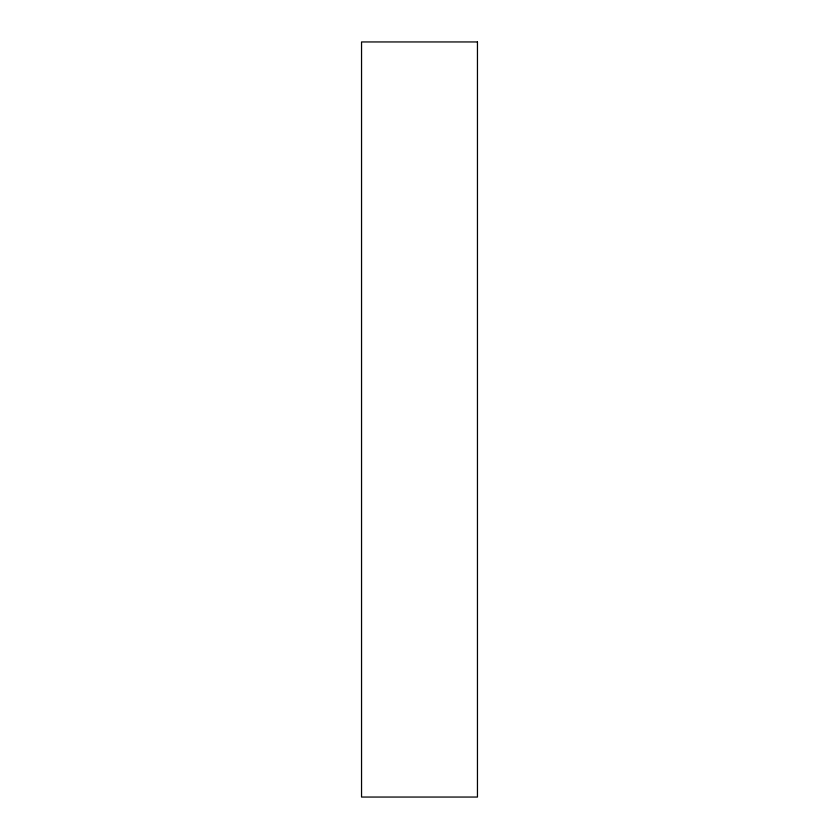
<?xml version="1.0" encoding="UTF-8"?>
<svg xmlns="http://www.w3.org/2000/svg" width="839" height="839" viewBox="0 0 839 839"><rect width="100%" height="100%" fill="white"/><g stroke="black" fill="none" stroke-linecap="round" stroke-linejoin="round"><path stroke-width="1.26" d="M477.454 41.95L361.546 41.95L361.546 797.05L477.454 797.05L477.454 41.95"/></g></svg>
